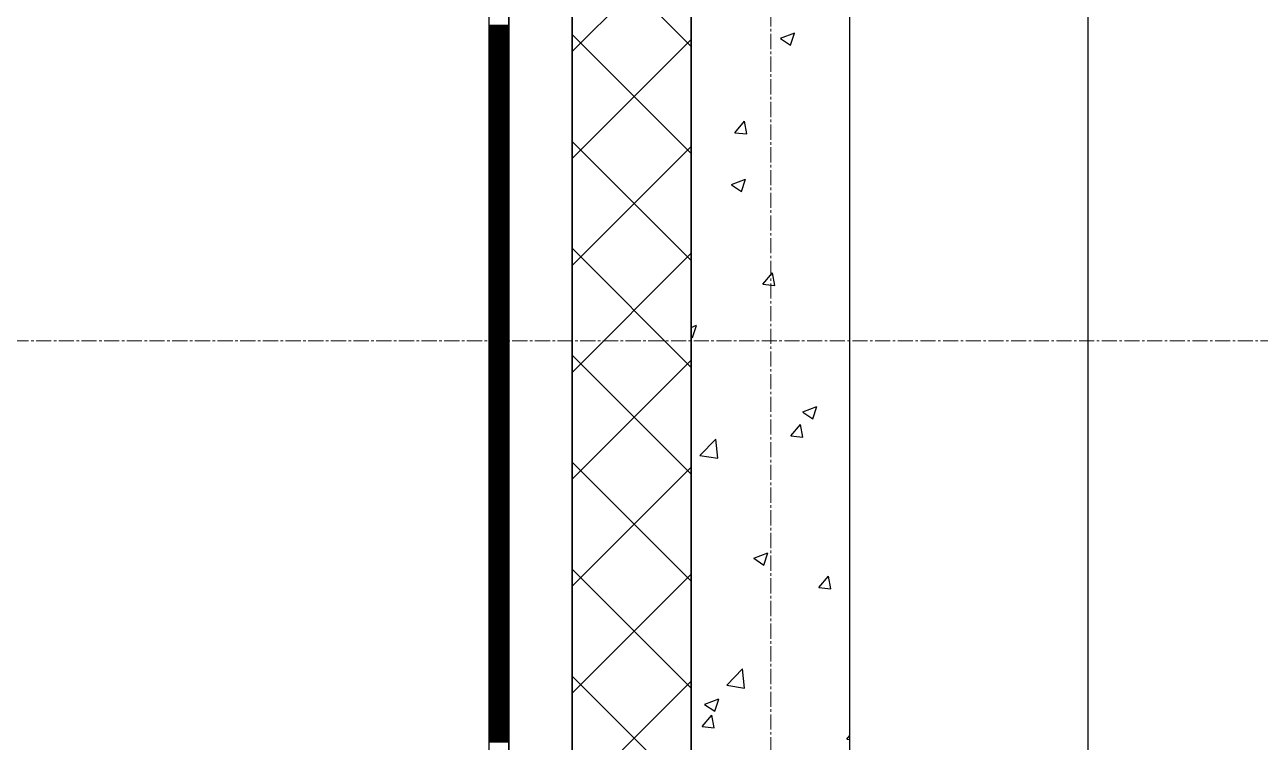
# Model space of a CAD drawing. Header units: millimetres. Extents: x -231292 to 573618, y -153144 to 564035.
# Drawn here: x 7963 to 9520, y 251461 to 252365 of the extents above; entities that cross this region are included whole.
import ezdxf

# ---------------------------------------------------------------- set-up
doc = ezdxf.new("R2010")
doc.units = ezdxf.units.MM
doc.linetypes.add('CENTER2', pattern=[28.575, 19.05, -3.175, 3.175, -3.175])
doc.layers.get('0').update_dxf_attribs({"color": 250})
for name, color, linetype, lineweight in [('АР_Стены ПЕНОблок', 250, 'Continuous', 20), ('АР_Тонкая', 250, 'Continuous', 5), ('АР_Утеплитель', 250, 'Continuous', 0), ('АР_Штриховка', 250, 'Continuous', 0), ('РД_Оси_100', 250, 'Continuous', 0)]:
    doc.layers.add(name, color=color, linetype=linetype, lineweight=lineweight)
doc.layers.add('КР_Балки-0.5', color=60, linetype='Continuous', lineweight=50, plot=False)

# ---------------------------------------------------------------- blocks, each defined once
blk = doc.blocks.new('оси_рен')
at = {"layer": 'РД_Оси_100', "color": 251, "linetype": 'CENTER2', "true_color": 0x636466}
for p, q in [((1195652.916, 135558.25), (1195652.916, 223268.25)), ((1189697.958, 201313.25), (1241712.916, 201313.25))]:
    blk.add_line(p, q, dxfattribs=at)

msp = doc.modelspace()

# ---------------------------------------------------------------- linework, layer by layer
at = {"layer": 'АР_Стены ПЕНОблок', "color": 18, "linetype": 'Continuous', "lineweight": 25, "true_color": 0x000000}
for p, q in [((8803.243, 263866.253), (8803.243, 187666.253)), ((9003.243, 187666.253), (9003.243, 263866.253))]:
    msp.add_line(p, q, dxfattribs=at)
at = {"layer": 'АР_Тонкая', "color": 18, "linetype": 'Continuous', "lineweight": 25, "true_color": 0x000000}
for p, q in [((8548.243, 263866.253), (8548.243, 187666.253)), ((8573.243, 263866.253), (8573.243, 187666.253)), ((8573.243, 187666.253), (8573.243, 263866.253)), ((8653.243, 187666.253), (8653.243, 263866.253))]:
    msp.add_line(p, q, dxfattribs=at)
at = {"layer": 'АР_Утеплитель', "color": 18, "linetype": 'Continuous', "lineweight": 25, "true_color": 0x000000}
for p, q in [((8653.243, 263866.253), (8653.243, 187666.253)), ((8803.243, 187666.253), (8803.243, 263866.253))]:
    msp.add_line(p, q, dxfattribs=at)
at = {"layer": 'АР_Штриховка', "color": 18, "linetype": 'Continuous', "lineweight": 25, "true_color": 0x000000}
for p, q in [((8803.243, 252336.909), (8653.243, 252486.909)), ((8653.243, 252330.622), (8803.243, 252480.622)), ((8548.243, 252364.002), (8573.243, 252364.002)), ((8548.243, 252363.002), (8573.243, 252363.002)), ((8548.243, 252362.002), (8573.243, 252362.002)), ((8548.243, 252361.002), (8573.243, 252361.002)), ((8548.243, 252360.002), (8573.243, 252360.002)), ((8548.243, 252359.002), (8573.243, 252359.002)), ((8548.243, 252358.002), (8573.243, 252358.002)), ((8548.243, 252357.002), (8573.243, 252357.002)), ((8548.243, 252356.002), (8573.243, 252356.002)), ((8548.243, 252355.002), (8573.243, 252355.002)), ((8548.243, 252354.002), (8573.243, 252354.002)), ((8548.243, 252353.002), (8573.243, 252353.002)), ((8548.243, 252352.002), (8573.243, 252352.002)), ((8548.243, 252351.002), (8573.243, 252351.002)), ((8548.243, 252350.002), (8573.243, 252350.002)), ((8548.243, 252349.002), (8573.243, 252349.002)), ((8548.243, 252348.002), (8573.243, 252348.002)), ((8548.243, 252347.002), (8573.243, 252347.002)), ((8548.243, 252346.002), (8573.243, 252346.002)), ((8548.243, 252345.002), (8573.243, 252345.002)), ((8548.243, 252344.002), (8573.243, 252344.002)), ((8548.243, 252343.002), (8573.243, 252343.002)), ((8548.243, 252342.002), (8573.243, 252342.002)), ((8548.243, 252341.002), (8573.243, 252341.002)), ((8803.243, 252202.205), (8653.243, 252352.205)), ((8653.243, 252195.918), (8803.243, 252345.918)), ((8915.68, 252347.148), (8928.314, 252338.626)), ((8915.779, 252347.367), (8933.564, 252354.193)), ((8928.325, 252338.623), (8933.476, 252353.972)), ((8548.243, 252340.002), (8573.243, 252340.002)), ((8548.243, 252339.002), (8573.243, 252339.002)), ((8548.243, 252338.002), (8573.243, 252338.002)), ((8548.243, 252337.002), (8573.243, 252337.002)), ((8548.243, 252336.002), (8573.243, 252336.002)), ((8548.243, 252335.002), (8573.243, 252335.002)), ((8548.243, 252334.002), (8573.243, 252334.002)), ((8548.243, 252333.002), (8573.243, 252333.002)), ((8548.243, 252332.002), (8573.243, 252332.002)), ((8548.243, 252331.002), (8573.243, 252331.002)), ((8548.243, 252330.002), (8573.243, 252330.002)), ((8548.243, 252329.002), (8573.243, 252329.002)), ((8548.243, 252328.002), (8573.243, 252328.002)), ((8548.243, 252327.002), (8573.243, 252327.002)), ((8548.243, 252326.002), (8573.243, 252326.002)), ((8548.243, 252325.002), (8573.243, 252325.002)), ((8548.243, 252324.002), (8573.243, 252324.002)), ((8548.243, 252323.002), (8573.243, 252323.002)), ((8548.243, 252322.002), (8573.243, 252322.002)), ((8548.243, 252321.002), (8573.243, 252321.002)), ((8548.243, 252320.002), (8573.243, 252320.002)), ((8548.243, 252319.002), (8573.243, 252319.002)), ((8548.243, 252318.002), (8573.243, 252318.002)), ((8548.243, 252317.002), (8573.243, 252317.002)), ((8548.243, 252316.002), (8573.243, 252316.002)), ((8548.243, 252315.002), (8573.243, 252315.002)), ((8548.243, 252314.002), (8573.243, 252314.002)), ((8548.243, 252313.002), (8573.243, 252313.002)), ((8548.243, 252312.002), (8573.243, 252312.002)), ((8548.243, 252311.002), (8573.243, 252311.002)), ((8548.243, 252310.002), (8573.243, 252310.002)), ((8548.243, 252309.002), (8573.243, 252309.002)), ((8548.243, 252308.002), (8573.243, 252308.002)), ((8548.243, 252307.002), (8573.243, 252307.002)), ((8548.243, 252306.002), (8573.243, 252306.002)), ((8548.243, 252305.002), (8573.243, 252305.002)), ((8548.243, 252304.002), (8573.243, 252304.002)), ((8548.243, 252303.002), (8573.243, 252303.002)), ((8548.243, 252302.002), (8573.243, 252302.002)), ((8548.243, 252301.002), (8573.243, 252301.002)), ((8548.243, 252300.002), (8573.243, 252300.002)), ((8548.243, 252299.002), (8573.243, 252299.002)), ((8548.243, 252298.002), (8573.243, 252298.002)), ((8548.243, 252297.002), (8573.243, 252297.002)), ((8548.243, 252296.002), (8573.243, 252296.002)), ((8548.243, 252295.002), (8573.243, 252295.002)), ((8548.243, 252294.002), (8573.243, 252294.002)), ((8548.243, 252293.002), (8573.243, 252293.002)), ((8548.243, 252292.002), (8573.243, 252292.002)), ((8548.243, 252291.002), (8573.243, 252291.002)), ((8548.243, 252290.002), (8573.243, 252290.002)), ((8548.243, 252289.002), (8573.243, 252289.002)), ((8548.243, 252288.002), (8573.243, 252288.002)), ((8548.243, 252287.002), (8573.243, 252287.002)), ((8548.243, 252286.002), (8573.243, 252286.002)), ((8548.243, 252285.002), (8573.243, 252285.002)), ((8548.243, 252284.002), (8573.243, 252284.002)), ((8548.243, 252283.002), (8573.243, 252283.002)), ((8548.243, 252282.002), (8573.243, 252282.002)), ((8548.243, 252281.002), (8573.243, 252281.002)), ((8548.243, 252280.002), (8573.243, 252280.002)), ((8548.243, 252279.002), (8573.243, 252279.002)), ((8548.243, 252278.002), (8573.243, 252278.002)), ((8548.243, 252277.002), (8573.243, 252277.002)), ((8548.243, 252276.002), (8573.243, 252276.002)), ((8548.243, 252275.002), (8573.243, 252275.002)), ((8548.243, 252274.002), (8573.243, 252274.002)), ((8548.243, 252273.002), (8573.243, 252273.002)), ((8548.243, 252272.002), (8573.243, 252272.002)), ((8548.243, 252271.002), (8573.243, 252271.002)), ((8548.243, 252270.002), (8573.243, 252270.002)), ((8548.243, 252269.002), (8573.243, 252269.002)), ((8548.243, 252268.002), (8573.243, 252268.002)), ((8548.243, 252267.002), (8573.243, 252267.002)), ((8548.243, 252266.002), (8573.243, 252266.002)), ((8548.243, 252265.002), (8573.243, 252265.002)), ((8548.243, 252264.002), (8573.243, 252264.002)), ((8548.243, 252263.002), (8573.243, 252263.002)), ((8548.243, 252262.002), (8573.243, 252262.002)), ((8548.243, 252261.002), (8573.243, 252261.002)), ((8548.243, 252260.002), (8573.243, 252260.002)), ((8548.243, 252259.002), (8573.243, 252259.002)), ((8548.243, 252258.002), (8573.243, 252258.002)), ((8548.243, 252257.002), (8573.243, 252257.002)), ((8548.243, 252256.002), (8573.243, 252256.002)), ((8548.243, 252255.002), (8573.243, 252255.002)), ((8548.243, 252254.002), (8573.243, 252254.002)), ((8548.243, 252253.002), (8573.243, 252253.002)), ((8548.243, 252252.002), (8573.243, 252252.002)), ((8548.243, 252251.002), (8573.243, 252251.002)), ((8548.243, 252250.002), (8573.243, 252250.002)), ((8548.243, 252249.002), (8573.243, 252249.002)), ((8548.243, 252248.002), (8573.243, 252248.002)), ((8548.243, 252247.002), (8573.243, 252247.002)), ((8548.243, 252246.002), (8573.243, 252246.002)), ((8548.243, 252245.002), (8573.243, 252245.002)), ((8548.243, 252244.002), (8573.243, 252244.002)), ((8548.243, 252243.002), (8573.243, 252243.002)), ((8548.243, 252242.002), (8573.243, 252242.002)), ((8548.243, 252241.002), (8573.243, 252241.002)), ((8548.243, 252240.002), (8573.243, 252240.002)), ((8548.243, 252239.002), (8573.243, 252239.002)), ((8548.243, 252238.002), (8573.243, 252238.002)), ((8548.243, 252237.002), (8573.243, 252237.002)), ((8548.243, 252236.002), (8573.243, 252236.002)), ((8548.243, 252235.002), (8573.243, 252235.002)), ((8548.243, 252234.002), (8573.243, 252234.002)), ((8548.243, 252233.002), (8573.243, 252233.002)), ((8548.243, 252232.002), (8573.243, 252232.002)), ((8858.256, 252228.506), (8870.501, 252243.099)), ((8873.338, 252227.149), (8870.401, 252243.071)), ((8548.243, 252231.002), (8573.243, 252231.002)), ((8548.243, 252230.002), (8573.243, 252230.002)), ((8548.243, 252229.002), (8573.243, 252229.002)), ((8548.243, 252228.002), (8573.243, 252228.002)), ((8548.243, 252227.002), (8573.243, 252227.002)), ((8548.243, 252226.002), (8573.243, 252226.002)), ((8548.243, 252225.002), (8573.243, 252225.002)), ((8548.243, 252224.002), (8573.243, 252224.002)), ((8548.243, 252223.002), (8573.243, 252223.002)), ((8548.243, 252222.002), (8573.243, 252222.002)), ((8548.243, 252221.002), (8573.243, 252221.002)), ((8548.243, 252220.002), (8573.243, 252220.002)), ((8548.243, 252219.002), (8573.243, 252219.002)), ((8548.243, 252218.002), (8573.243, 252218.002)), ((8548.243, 252217.002), (8573.243, 252217.002)), ((8803.243, 252067.501), (8653.243, 252217.501)), ((8858.255, 252228.496), (8873.437, 252227.168)), ((8548.243, 252216.002), (8573.243, 252216.002)), ((8548.243, 252215.002), (8573.243, 252215.002)), ((8548.243, 252214.002), (8573.243, 252214.002)), ((8548.243, 252213.002), (8573.243, 252213.002)), ((8548.243, 252212.002), (8573.243, 252212.002)), ((8548.243, 252211.002), (8573.243, 252211.002)), ((8548.243, 252210.002), (8573.243, 252210.002)), ((8548.243, 252209.002), (8573.243, 252209.002)), ((8548.243, 252208.002), (8573.243, 252208.002)), ((8548.243, 252207.002), (8573.243, 252207.002)), ((8548.243, 252206.002), (8573.243, 252206.002)), ((8548.243, 252205.002), (8573.243, 252205.002)), ((8548.243, 252204.002), (8573.243, 252204.002)), ((8548.243, 252203.002), (8573.243, 252203.002)), ((8548.243, 252202.002), (8573.243, 252202.002)), ((8548.243, 252201.002), (8573.243, 252201.002)), ((8653.243, 252061.214), (8803.243, 252211.214)), ((8548.243, 252200.002), (8573.243, 252200.002)), ((8548.243, 252199.002), (8573.243, 252199.002)), ((8548.243, 252198.002), (8573.243, 252198.002)), ((8548.243, 252197.002), (8573.243, 252197.002)), ((8548.243, 252196.002), (8573.243, 252196.002)), ((8548.243, 252195.002), (8573.243, 252195.002)), ((8548.243, 252194.002), (8573.243, 252194.002)), ((8548.243, 252193.002), (8573.243, 252193.002)), ((8548.243, 252192.002), (8573.243, 252192.002)), ((8548.243, 252191.002), (8573.243, 252191.002)), ((8548.243, 252190.002), (8573.243, 252190.002)), ((8548.243, 252189.002), (8573.243, 252189.002)), ((8548.243, 252188.002), (8573.243, 252188.002)), ((8548.243, 252187.002), (8573.243, 252187.002)), ((8548.243, 252186.002), (8573.243, 252186.002)), ((8548.243, 252185.002), (8573.243, 252185.002)), ((8548.243, 252184.002), (8573.243, 252184.002)), ((8548.243, 252183.002), (8573.243, 252183.002)), ((8548.243, 252182.002), (8573.243, 252182.002)), ((8548.243, 252181.002), (8573.243, 252181.002)), ((8548.243, 252180.002), (8573.243, 252180.002)), ((8548.243, 252179.002), (8573.243, 252179.002)), ((8548.243, 252178.002), (8573.243, 252178.002)), ((8548.243, 252177.002), (8573.243, 252177.002)), ((8548.243, 252176.002), (8573.243, 252176.002)), ((8548.243, 252175.002), (8573.243, 252175.002)), ((8548.243, 252174.002), (8573.243, 252174.002)), ((8548.243, 252173.002), (8573.243, 252173.002)), ((8548.243, 252172.002), (8573.243, 252172.002)), ((8548.243, 252171.002), (8573.243, 252171.002)), ((8548.243, 252170.002), (8573.243, 252170.002)), ((8853.977, 252163.178), (8871.762, 252170.005)), ((8866.523, 252154.435), (8871.674, 252169.784)), ((8548.243, 252169.002), (8573.243, 252169.002)), ((8548.243, 252168.002), (8573.243, 252168.002)), ((8548.243, 252167.002), (8573.243, 252167.002)), ((8548.243, 252166.002), (8573.243, 252166.002)), ((8548.243, 252165.002), (8573.243, 252165.002)), ((8548.243, 252164.002), (8573.243, 252164.002)), ((8548.243, 252163.002), (8573.243, 252163.002)), ((8548.243, 252162.002), (8573.243, 252162.002)), ((8548.243, 252161.002), (8573.243, 252161.002)), ((8548.243, 252160.002), (8573.243, 252160.002)), ((8548.243, 252159.002), (8573.243, 252159.002)), ((8548.243, 252158.002), (8573.243, 252158.002)), ((8548.243, 252157.002), (8573.243, 252157.002)), ((8548.243, 252156.002), (8573.243, 252156.002)), ((8548.243, 252155.002), (8573.243, 252155.002)), ((8853.878, 252162.96), (8866.512, 252154.438)), ((8548.243, 252154.002), (8573.243, 252154.002)), ((8548.243, 252153.002), (8573.243, 252153.002)), ((8548.243, 252152.002), (8573.243, 252152.002)), ((8548.243, 252151.002), (8573.243, 252151.002)), ((8548.243, 252150.002), (8573.243, 252150.002)), ((8548.243, 252149.002), (8573.243, 252149.002)), ((8548.243, 252148.002), (8573.243, 252148.002)), ((8548.243, 252147.002), (8573.243, 252147.002)), ((8548.243, 252146.002), (8573.243, 252146.002)), ((8548.243, 252145.002), (8573.243, 252145.002)), ((8548.243, 252144.002), (8573.243, 252144.002)), ((8548.243, 252143.002), (8573.243, 252143.002)), ((8548.243, 252142.002), (8573.243, 252142.002)), ((8548.243, 252141.002), (8573.243, 252141.002)), ((8548.243, 252140.002), (8573.243, 252140.002)), ((8548.243, 252139.002), (8573.243, 252139.002)), ((8548.243, 252138.002), (8573.243, 252138.002)), ((8548.243, 252137.002), (8573.243, 252137.002)), ((8548.243, 252136.002), (8573.243, 252136.002)), ((8548.243, 252135.002), (8573.243, 252135.002)), ((8548.243, 252134.002), (8573.243, 252134.002)), ((8548.243, 252133.002), (8573.243, 252133.002)), ((8548.243, 252132.002), (8573.243, 252132.002)), ((8548.243, 252131.002), (8573.243, 252131.002)), ((8548.243, 252130.002), (8573.243, 252130.002)), ((8548.243, 252129.002), (8573.243, 252129.002)), ((8548.243, 252128.002), (8573.243, 252128.002)), ((8548.243, 252127.002), (8573.243, 252127.002)), ((8548.243, 252126.002), (8573.243, 252126.002)), ((8548.243, 252125.002), (8573.243, 252125.002)), ((8548.243, 252124.002), (8573.243, 252124.002)), ((8548.243, 252123.002), (8573.243, 252123.002)), ((8548.243, 252122.002), (8573.243, 252122.002)), ((8548.243, 252121.002), (8573.243, 252121.002)), ((8548.243, 252120.002), (8573.243, 252120.002)), ((8548.243, 252119.002), (8573.243, 252119.002)), ((8548.243, 252118.002), (8573.243, 252118.002)), ((8548.243, 252117.002), (8573.243, 252117.002)), ((8548.243, 252116.002), (8573.243, 252116.002)), ((8548.243, 252115.002), (8573.243, 252115.002)), ((8548.243, 252114.002), (8573.243, 252114.002)), ((8548.243, 252113.002), (8573.243, 252113.002)), ((8548.243, 252112.002), (8573.243, 252112.002)), ((8548.243, 252111.002), (8573.243, 252111.002)), ((8548.243, 252110.002), (8573.243, 252110.002)), ((8548.243, 252109.002), (8573.243, 252109.002)), ((8548.243, 252108.002), (8573.243, 252108.002)), ((8548.243, 252107.002), (8573.243, 252107.002)), ((8548.243, 252106.002), (8573.243, 252106.002)), ((8548.243, 252105.002), (8573.243, 252105.002)), ((8548.243, 252104.002), (8573.243, 252104.002)), ((8548.243, 252103.002), (8573.243, 252103.002)), ((8548.243, 252102.002), (8573.243, 252102.002)), ((8548.243, 252101.002), (8573.243, 252101.002)), ((8548.243, 252100.002), (8573.243, 252100.002)), ((8548.243, 252099.002), (8573.243, 252099.002)), ((8548.243, 252098.002), (8573.243, 252098.002)), ((8548.243, 252097.002), (8573.243, 252097.002)), ((8548.243, 252096.002), (8573.243, 252096.002)), ((8548.243, 252095.002), (8573.243, 252095.002)), ((8548.243, 252094.002), (8573.243, 252094.002)), ((8548.243, 252093.002), (8573.243, 252093.002)), ((8548.243, 252092.002), (8573.243, 252092.002)), ((8548.243, 252091.002), (8573.243, 252091.002)), ((8548.243, 252090.002), (8573.243, 252090.002)), ((8548.243, 252089.002), (8573.243, 252089.002)), ((8548.243, 252088.002), (8573.243, 252088.002)), ((8548.243, 252087.002), (8573.243, 252087.002)), ((8548.243, 252086.002), (8573.243, 252086.002)), ((8548.243, 252085.002), (8573.243, 252085.002)), ((8548.243, 252084.002), (8573.243, 252084.002)), ((8548.243, 252083.002), (8573.243, 252083.002)), ((8548.243, 252082.002), (8573.243, 252082.002)), ((8548.243, 252081.002), (8573.243, 252081.002)), ((8548.243, 252080.002), (8573.243, 252080.002)), ((8548.243, 252079.002), (8573.243, 252079.002)), ((8548.243, 252078.002), (8573.243, 252078.002)), ((8548.243, 252077.002), (8573.243, 252077.002)), ((8803.243, 251932.797), (8653.243, 252082.797)), ((8653.243, 251926.51), (8803.243, 252076.51)), ((8548.243, 252076.002), (8573.243, 252076.002)), ((8548.243, 252075.002), (8573.243, 252075.002)), ((8548.243, 252074.002), (8573.243, 252074.002)), ((8548.243, 252073.002), (8573.243, 252073.002)), ((8548.243, 252072.002), (8573.243, 252072.002)), ((8548.243, 252071.002), (8573.243, 252071.002)), ((8548.243, 252070.002), (8573.243, 252070.002)), ((8548.243, 252069.002), (8573.243, 252069.002)), ((8548.243, 252068.002), (8573.243, 252068.002)), ((8548.243, 252067.002), (8573.243, 252067.002)), ((8548.243, 252066.002), (8573.243, 252066.002)), ((8548.243, 252065.002), (8573.243, 252065.002)), ((8548.243, 252064.002), (8573.243, 252064.002)), ((8548.243, 252063.002), (8573.243, 252063.002)), ((8548.243, 252062.002), (8573.243, 252062.002)), ((8548.243, 252061.002), (8573.243, 252061.002)), ((8548.243, 252060.002), (8573.243, 252060.002)), ((8548.243, 252059.002), (8573.243, 252059.002)), ((8548.243, 252058.002), (8573.243, 252058.002)), ((8548.243, 252057.002), (8573.243, 252057.002)), ((8548.243, 252056.002), (8573.243, 252056.002)), ((8548.243, 252055.002), (8573.243, 252055.002)), ((8548.243, 252054.002), (8573.243, 252054.002)), ((8548.243, 252053.002), (8573.243, 252053.002)), ((8548.243, 252052.002), (8573.243, 252052.002)), ((8548.243, 252051.002), (8573.243, 252051.002)), ((8548.243, 252050.002), (8573.243, 252050.002)), ((8548.243, 252049.002), (8573.243, 252049.002)), ((8548.243, 252048.002), (8573.243, 252048.002)), ((8548.243, 252047.002), (8573.243, 252047.002)), ((8548.243, 252046.002), (8573.243, 252046.002)), ((8893.499, 252037.449), (8905.744, 252052.043)), ((8908.581, 252036.092), (8905.644, 252052.014)), ((8548.243, 252045.002), (8573.243, 252045.002)), ((8548.243, 252044.002), (8573.243, 252044.002)), ((8548.243, 252043.002), (8573.243, 252043.002)), ((8548.243, 252042.002), (8573.243, 252042.002)), ((8548.243, 252041.002), (8573.243, 252041.002)), ((8548.243, 252040.002), (8573.243, 252040.002)), ((8548.243, 252039.002), (8573.243, 252039.002)), ((8548.243, 252038.002), (8573.243, 252038.002)), ((8548.243, 252037.002), (8573.243, 252037.002)), ((8548.243, 252036.002), (8573.243, 252036.002)), ((8548.243, 252035.002), (8573.243, 252035.002)), ((8548.243, 252034.002), (8573.243, 252034.002)), ((8548.243, 252033.002), (8573.243, 252033.002)), ((8548.243, 252032.002), (8573.243, 252032.002)), ((8548.243, 252031.002), (8573.243, 252031.002)), ((8548.243, 252030.002), (8573.243, 252030.002)), ((8893.498, 252037.439), (8908.68, 252036.111)), ((8548.243, 252029.002), (8573.243, 252029.002)), ((8548.243, 252028.002), (8573.243, 252028.002)), ((8548.243, 252027.002), (8573.243, 252027.002)), ((8548.243, 252026.002), (8573.243, 252026.002)), ((8548.243, 252025.002), (8573.243, 252025.002)), ((8548.243, 252024.002), (8573.243, 252024.002)), ((8548.243, 252023.002), (8573.243, 252023.002)), ((8548.243, 252022.002), (8573.243, 252022.002)), ((8548.243, 252021.002), (8573.243, 252021.002)), ((8548.243, 252020.002), (8573.243, 252020.002)), ((8548.243, 252019.002), (8573.243, 252019.002)), ((8548.243, 252018.002), (8573.243, 252018.002)), ((8548.243, 252017.002), (8573.243, 252017.002)), ((8548.243, 252016.002), (8573.243, 252016.002)), ((8548.243, 252015.002), (8573.243, 252015.002)), ((8548.243, 252014.002), (8573.243, 252014.002)), ((8548.243, 252013.002), (8573.243, 252013.002)), ((8548.243, 252012.002), (8573.243, 252012.002)), ((8548.243, 252011.002), (8573.243, 252011.002)), ((8548.243, 252010.002), (8573.243, 252010.002)), ((8548.243, 252009.002), (8573.243, 252009.002)), ((8548.243, 252008.002), (8573.243, 252008.002)), ((8548.243, 252007.002), (8573.243, 252007.002)), ((8548.243, 252006.002), (8573.243, 252006.002)), ((8548.243, 252005.002), (8573.243, 252005.002)), ((8548.243, 252004.002), (8573.243, 252004.002)), ((8548.243, 252003.002), (8573.243, 252003.002)), ((8548.243, 252002.002), (8573.243, 252002.002)), ((8548.243, 252001.002), (8573.243, 252001.002)), ((8548.243, 252000.002), (8573.243, 252000.002)), ((8548.243, 251999.002), (8573.243, 251999.002)), ((8548.243, 251998.002), (8573.243, 251998.002)), ((8548.243, 251997.002), (8573.243, 251997.002)), ((8548.243, 251996.002), (8573.243, 251996.002)), ((8548.243, 251995.002), (8573.243, 251995.002)), ((8548.243, 251994.002), (8573.243, 251994.002)), ((8548.243, 251993.002), (8573.243, 251993.002)), ((8548.243, 251992.002), (8573.243, 251992.002)), ((8548.243, 251991.002), (8573.243, 251991.002)), ((8548.243, 251990.002), (8573.243, 251990.002)), ((8548.243, 251989.002), (8573.243, 251989.002)), ((8548.243, 251988.002), (8573.243, 251988.002)), ((8548.243, 251987.002), (8573.243, 251987.002)), ((8548.243, 251986.002), (8573.243, 251986.002)), ((8548.243, 251985.002), (8573.243, 251985.002)), ((8548.243, 251984.002), (8573.243, 251984.002)), ((8548.243, 251983.002), (8573.243, 251983.002)), ((8803.243, 251983.239), (8809.96, 251985.817)), ((8804.721, 251970.247), (8809.872, 251985.596)), ((8548.243, 251982.002), (8573.243, 251982.002)), ((8548.243, 251981.002), (8573.243, 251981.002)), ((8548.243, 251980.002), (8573.243, 251980.002)), ((8548.243, 251979.002), (8573.243, 251979.002)), ((8548.243, 251978.002), (8573.243, 251978.002)), ((8548.243, 251977.002), (8573.243, 251977.002)), ((8548.243, 251976.002), (8573.243, 251976.002)), ((8548.243, 251975.002), (8573.243, 251975.002)), ((8548.243, 251974.002), (8573.243, 251974.002)), ((8548.243, 251973.002), (8573.243, 251973.002)), ((8548.243, 251972.002), (8573.243, 251972.002)), ((8548.243, 251971.002), (8573.243, 251971.002)), ((8548.243, 251970.002), (8573.243, 251970.002)), ((8548.243, 251969.002), (8573.243, 251969.002)), ((8548.243, 251968.002), (8573.243, 251968.002)), ((8803.243, 251971.24), (8804.71, 251970.25)), ((8548.243, 251967.002), (8573.243, 251967.002)), ((8548.243, 251966.002), (8573.243, 251966.002)), ((8548.243, 251965.002), (8573.243, 251965.002)), ((8548.243, 251964.002), (8573.243, 251964.002)), ((8548.243, 251963.002), (8573.243, 251963.002)), ((8548.243, 251962.002), (8573.243, 251962.002)), ((8548.243, 251961.002), (8573.243, 251961.002)), ((8548.243, 251960.002), (8573.243, 251960.002)), ((8548.243, 251959.002), (8573.243, 251959.002)), ((8548.243, 251958.002), (8573.243, 251958.002)), ((8548.243, 251957.002), (8573.243, 251957.002)), ((8548.243, 251956.002), (8573.243, 251956.002)), ((8548.243, 251955.002), (8573.243, 251955.002)), ((8548.243, 251954.002), (8573.243, 251954.002)), ((8548.243, 251953.002), (8573.243, 251953.002)), ((8548.243, 251952.002), (8573.243, 251952.002)), ((8548.243, 251951.002), (8573.243, 251951.002)), ((8548.243, 251950.002), (8573.243, 251950.002)), ((8548.243, 251949.002), (8573.243, 251949.002)), ((8548.243, 251948.002), (8573.243, 251948.002)), ((8548.243, 251947.002), (8573.243, 251947.002)), ((8548.243, 251946.002), (8573.243, 251946.002)), ((8548.243, 251945.002), (8573.243, 251945.002)), ((8548.243, 251944.002), (8573.243, 251944.002)), ((8548.243, 251943.002), (8573.243, 251943.002)), ((8548.243, 251942.002), (8573.243, 251942.002)), ((8548.243, 251941.002), (8573.243, 251941.002)), ((8548.243, 251940.002), (8573.243, 251940.002)), ((8548.243, 251939.002), (8573.243, 251939.002)), ((8548.243, 251938.002), (8573.243, 251938.002)), ((8548.243, 251937.002), (8573.243, 251937.002)), ((8803.243, 251798.093), (8653.243, 251948.093)), ((8653.243, 251791.806), (8803.243, 251941.806)), ((8548.243, 251936.002), (8573.243, 251936.002)), ((8548.243, 251935.002), (8573.243, 251935.002)), ((8548.243, 251934.002), (8573.243, 251934.002)), ((8548.243, 251933.002), (8573.243, 251933.002)), ((8548.243, 251932.002), (8573.243, 251932.002)), ((8548.243, 251931.002), (8573.243, 251931.002)), ((8548.243, 251930.002), (8573.243, 251930.002)), ((8548.243, 251929.002), (8573.243, 251929.002)), ((8548.243, 251928.002), (8573.243, 251928.002)), ((8548.243, 251927.002), (8573.243, 251927.002)), ((8548.243, 251926.002), (8573.243, 251926.002)), ((8548.243, 251925.002), (8573.243, 251925.002)), ((8548.243, 251924.002), (8573.243, 251924.002)), ((8548.243, 251923.002), (8573.243, 251923.002)), ((8548.243, 251922.002), (8573.243, 251922.002)), ((8548.243, 251921.002), (8573.243, 251921.002)), ((8548.243, 251920.002), (8573.243, 251920.002)), ((8548.243, 251919.002), (8573.243, 251919.002)), ((8548.243, 251918.002), (8573.243, 251918.002)), ((8548.243, 251917.002), (8573.243, 251917.002)), ((8548.243, 251916.002), (8573.243, 251916.002)), ((8548.243, 251915.002), (8573.243, 251915.002)), ((8548.243, 251914.002), (8573.243, 251914.002)), ((8548.243, 251913.002), (8573.243, 251913.002)), ((8548.243, 251912.002), (8573.243, 251912.002)), ((8548.243, 251911.002), (8573.243, 251911.002)), ((8548.243, 251910.002), (8573.243, 251910.002)), ((8548.243, 251909.002), (8573.243, 251909.002)), ((8548.243, 251908.002), (8573.243, 251908.002)), ((8548.243, 251907.002), (8573.243, 251907.002)), ((8548.243, 251906.002), (8573.243, 251906.002)), ((8548.243, 251905.002), (8573.243, 251905.002)), ((8548.243, 251904.002), (8573.243, 251904.002)), ((8548.243, 251903.002), (8573.243, 251903.002)), ((8548.243, 251902.002), (8573.243, 251902.002)), ((8548.243, 251901.002), (8573.243, 251901.002)), ((8548.243, 251900.002), (8573.243, 251900.002)), ((8548.243, 251899.002), (8573.243, 251899.002)), ((8548.243, 251898.002), (8573.243, 251898.002)), ((8548.243, 251897.002), (8573.243, 251897.002)), ((8548.243, 251896.002), (8573.243, 251896.002)), ((8548.243, 251895.002), (8573.243, 251895.002)), ((8548.243, 251894.002), (8573.243, 251894.002)), ((8548.243, 251893.002), (8573.243, 251893.002)), ((8548.243, 251892.002), (8573.243, 251892.002)), ((8548.243, 251891.002), (8573.243, 251891.002)), ((8548.243, 251890.002), (8573.243, 251890.002)), ((8548.243, 251889.002), (8573.243, 251889.002)), ((8548.243, 251888.002), (8573.243, 251888.002)), ((8548.243, 251887.002), (8573.243, 251887.002)), ((8548.243, 251886.002), (8573.243, 251886.002)), ((8548.243, 251885.002), (8573.243, 251885.002)), ((8548.243, 251884.002), (8573.243, 251884.002)), ((8548.243, 251883.002), (8573.243, 251883.002)), ((8548.243, 251882.002), (8573.243, 251882.002)), ((8548.243, 251881.002), (8573.243, 251881.002)), ((8548.243, 251880.002), (8573.243, 251880.002)), ((8548.243, 251879.002), (8573.243, 251879.002)), ((8548.243, 251878.002), (8573.243, 251878.002)), ((8548.243, 251877.002), (8573.243, 251877.002)), ((8548.243, 251876.002), (8573.243, 251876.002)), ((8548.243, 251875.002), (8573.243, 251875.002)), ((8548.243, 251874.002), (8573.243, 251874.002)), ((8943.69, 251876.507), (8956.325, 251867.985)), ((8943.789, 251876.725), (8961.574, 251883.552)), ((8956.336, 251867.982), (8961.486, 251883.331)), ((8548.243, 251873.002), (8573.243, 251873.002)), ((8548.243, 251872.002), (8573.243, 251872.002)), ((8548.243, 251871.002), (8573.243, 251871.002)), ((8548.243, 251870.002), (8573.243, 251870.002)), ((8548.243, 251869.002), (8573.243, 251869.002)), ((8548.243, 251868.002), (8573.243, 251868.002)), ((8548.243, 251867.002), (8573.243, 251867.002)), ((8548.243, 251866.002), (8573.243, 251866.002)), ((8548.243, 251865.002), (8573.243, 251865.002)), ((8548.243, 251864.002), (8573.243, 251864.002)), ((8548.243, 251863.002), (8573.243, 251863.002)), ((8548.243, 251862.002), (8573.243, 251862.002)), ((8548.243, 251861.002), (8573.243, 251861.002)), ((8548.243, 251860.002), (8573.243, 251860.002)), ((8548.243, 251859.002), (8573.243, 251859.002)), ((8928.742, 251846.393), (8940.988, 251860.986)), ((8943.824, 251845.035), (8940.887, 251860.957)), ((8548.243, 251858.002), (8573.243, 251858.002)), ((8548.243, 251857.002), (8573.243, 251857.002)), ((8548.243, 251856.002), (8573.243, 251856.002)), ((8548.243, 251855.002), (8573.243, 251855.002)), ((8548.243, 251854.002), (8573.243, 251854.002)), ((8548.243, 251853.002), (8573.243, 251853.002)), ((8548.243, 251852.002), (8573.243, 251852.002)), ((8548.243, 251851.002), (8573.243, 251851.002)), ((8548.243, 251850.002), (8573.243, 251850.002)), ((8548.243, 251849.002), (8573.243, 251849.002)), ((8548.243, 251848.002), (8573.243, 251848.002)), ((8548.243, 251847.002), (8573.243, 251847.002)), ((8548.243, 251846.002), (8573.243, 251846.002)), ((8548.243, 251845.002), (8573.243, 251845.002)), ((8548.243, 251844.002), (8573.243, 251844.002)), ((8548.243, 251843.002), (8573.243, 251843.002)), ((8928.742, 251846.382), (8943.924, 251845.054)), ((8548.243, 251842.002), (8573.243, 251842.002)), ((8548.243, 251841.002), (8573.243, 251841.002)), ((8548.243, 251840.002), (8573.243, 251840.002)), ((8548.243, 251839.002), (8573.243, 251839.002)), ((8548.243, 251838.002), (8573.243, 251838.002)), ((8548.243, 251837.002), (8573.243, 251837.002)), ((8548.243, 251836.002), (8573.243, 251836.002)), ((8548.243, 251835.002), (8573.243, 251835.002)), ((8548.243, 251834.002), (8573.243, 251834.002)), ((8548.243, 251833.002), (8573.243, 251833.002)), ((8548.243, 251832.002), (8573.243, 251832.002)), ((8548.243, 251831.002), (8573.243, 251831.002)), ((8548.243, 251830.002), (8573.243, 251830.002)), ((8548.243, 251829.002), (8573.243, 251829.002)), ((8548.243, 251828.002), (8573.243, 251828.002)), ((8814.222, 251821.743), (8834.006, 251842.362)), ((8836.805, 251818.239), (8833.999, 251842.361)), ((8548.243, 251827.002), (8573.243, 251827.002)), ((8548.243, 251826.002), (8573.243, 251826.002)), ((8548.243, 251825.002), (8573.243, 251825.002)), ((8548.243, 251824.002), (8573.243, 251824.002)), ((8548.243, 251823.002), (8573.243, 251823.002)), ((8548.243, 251822.002), (8573.243, 251822.002)), ((8548.243, 251821.002), (8573.243, 251821.002)), ((8548.243, 251820.002), (8573.243, 251820.002)), ((8548.243, 251819.002), (8573.243, 251819.002)), ((8548.243, 251818.002), (8573.243, 251818.002)), ((8548.243, 251817.002), (8573.243, 251817.002)), ((8548.243, 251816.002), (8573.243, 251816.002)), ((8548.243, 251815.002), (8573.243, 251815.002)), ((8548.243, 251814.002), (8573.243, 251814.002)), ((8548.243, 251813.002), (8573.243, 251813.002)), ((8548.243, 251812.002), (8573.243, 251812.002)), ((8803.243, 251663.389), (8653.243, 251813.389)), ((8814.217, 251821.754), (8836.807, 251818.251)), ((8548.243, 251811.002), (8573.243, 251811.002)), ((8548.243, 251810.002), (8573.243, 251810.002)), ((8548.243, 251809.002), (8573.243, 251809.002)), ((8548.243, 251808.002), (8573.243, 251808.002)), ((8548.243, 251807.002), (8573.243, 251807.002)), ((8548.243, 251806.002), (8573.243, 251806.002)), ((8548.243, 251805.002), (8573.243, 251805.002)), ((8548.243, 251804.002), (8573.243, 251804.002)), ((8548.243, 251803.002), (8573.243, 251803.002)), ((8548.243, 251802.002), (8573.243, 251802.002)), ((8548.243, 251801.002), (8573.243, 251801.002)), ((8548.243, 251800.002), (8573.243, 251800.002)), ((8548.243, 251799.002), (8573.243, 251799.002)), ((8548.243, 251798.002), (8573.243, 251798.002)), ((8548.243, 251797.002), (8573.243, 251797.002)), ((8548.243, 251796.002), (8573.243, 251796.002)), ((8653.243, 251657.102), (8803.243, 251807.102)), ((8548.243, 251795.002), (8573.243, 251795.002)), ((8548.243, 251794.002), (8573.243, 251794.002)), ((8548.243, 251793.002), (8573.243, 251793.002)), ((8548.243, 251792.002), (8573.243, 251792.002)), ((8548.243, 251791.002), (8573.243, 251791.002)), ((8548.243, 251790.002), (8573.243, 251790.002)), ((8548.243, 251789.002), (8573.243, 251789.002)), ((8548.243, 251788.002), (8573.243, 251788.002)), ((8548.243, 251787.002), (8573.243, 251787.002)), ((8548.243, 251786.002), (8573.243, 251786.002)), ((8548.243, 251785.002), (8573.243, 251785.002)), ((8548.243, 251784.002), (8573.243, 251784.002)), ((8548.243, 251783.002), (8573.243, 251783.002)), ((8548.243, 251782.002), (8573.243, 251782.002)), ((8548.243, 251781.002), (8573.243, 251781.002)), ((8548.243, 251780.002), (8573.243, 251780.002)), ((8548.243, 251779.002), (8573.243, 251779.002)), ((8548.243, 251778.002), (8573.243, 251778.002)), ((8548.243, 251777.002), (8573.243, 251777.002)), ((8548.243, 251776.002), (8573.243, 251776.002)), ((8548.243, 251775.002), (8573.243, 251775.002)), ((8548.243, 251774.002), (8573.243, 251774.002)), ((8548.243, 251773.002), (8573.243, 251773.002)), ((8548.243, 251772.002), (8573.243, 251772.002)), ((8548.243, 251771.002), (8573.243, 251771.002)), ((8548.243, 251770.002), (8573.243, 251770.002)), ((8548.243, 251769.002), (8573.243, 251769.002)), ((8548.243, 251768.002), (8573.243, 251768.002)), ((8548.243, 251767.002), (8573.243, 251767.002)), ((8548.243, 251766.002), (8573.243, 251766.002)), ((8548.243, 251765.002), (8573.243, 251765.002)), ((8548.243, 251764.002), (8573.243, 251764.002)), ((8548.243, 251763.002), (8573.243, 251763.002)), ((8548.243, 251762.002), (8573.243, 251762.002)), ((8548.243, 251761.002), (8573.243, 251761.002)), ((8548.243, 251760.002), (8573.243, 251760.002)), ((8548.243, 251759.002), (8573.243, 251759.002)), ((8548.243, 251758.002), (8573.243, 251758.002)), ((8548.243, 251757.002), (8573.243, 251757.002)), ((8548.243, 251756.002), (8573.243, 251756.002)), ((8548.243, 251755.002), (8573.243, 251755.002)), ((8548.243, 251754.002), (8573.243, 251754.002)), ((8548.243, 251753.002), (8573.243, 251753.002)), ((8548.243, 251752.002), (8573.243, 251752.002)), ((8548.243, 251751.002), (8573.243, 251751.002)), ((8548.243, 251750.002), (8573.243, 251750.002)), ((8548.243, 251749.002), (8573.243, 251749.002)), ((8548.243, 251748.002), (8573.243, 251748.002)), ((8548.243, 251747.002), (8573.243, 251747.002)), ((8548.243, 251746.002), (8573.243, 251746.002)), ((8548.243, 251745.002), (8573.243, 251745.002)), ((8548.243, 251744.002), (8573.243, 251744.002)), ((8548.243, 251743.002), (8573.243, 251743.002)), ((8548.243, 251742.002), (8573.243, 251742.002)), ((8548.243, 251741.002), (8573.243, 251741.002)), ((8548.243, 251740.002), (8573.243, 251740.002)), ((8548.243, 251739.002), (8573.243, 251739.002)), ((8548.243, 251738.002), (8573.243, 251738.002)), ((8548.243, 251737.002), (8573.243, 251737.002)), ((8548.243, 251736.002), (8573.243, 251736.002)), ((8548.243, 251735.002), (8573.243, 251735.002)), ((8548.243, 251734.002), (8573.243, 251734.002)), ((8548.243, 251733.002), (8573.243, 251733.002)), ((8548.243, 251732.002), (8573.243, 251732.002)), ((8548.243, 251731.002), (8573.243, 251731.002)), ((8548.243, 251730.002), (8573.243, 251730.002)), ((8548.243, 251729.002), (8573.243, 251729.002)), ((8548.243, 251728.002), (8573.243, 251728.002)), ((8548.243, 251727.002), (8573.243, 251727.002)), ((8548.243, 251726.002), (8573.243, 251726.002)), ((8548.243, 251725.002), (8573.243, 251725.002)), ((8548.243, 251724.002), (8573.243, 251724.002)), ((8548.243, 251723.002), (8573.243, 251723.002)), ((8548.243, 251722.002), (8573.243, 251722.002)), ((8548.243, 251721.002), (8573.243, 251721.002)), ((8548.243, 251720.002), (8573.243, 251720.002)), ((8548.243, 251719.002), (8573.243, 251719.002)), ((8548.243, 251718.002), (8573.243, 251718.002)), ((8548.243, 251717.002), (8573.243, 251717.002)), ((8548.243, 251716.002), (8573.243, 251716.002)), ((8548.243, 251715.002), (8573.243, 251715.002)), ((8548.243, 251714.002), (8573.243, 251714.002)), ((8548.243, 251713.002), (8573.243, 251713.002)), ((8548.243, 251712.002), (8573.243, 251712.002)), ((8548.243, 251711.002), (8573.243, 251711.002)), ((8548.243, 251710.002), (8573.243, 251710.002)), ((8548.243, 251709.002), (8573.243, 251709.002)), ((8548.243, 251708.002), (8573.243, 251708.002)), ((8548.243, 251707.002), (8573.243, 251707.002)), ((8548.243, 251706.002), (8573.243, 251706.002)), ((8548.243, 251705.002), (8573.243, 251705.002)), ((8548.243, 251704.002), (8573.243, 251704.002)), ((8548.243, 251703.002), (8573.243, 251703.002)), ((8548.243, 251702.002), (8573.243, 251702.002)), ((8548.243, 251701.002), (8573.243, 251701.002)), ((8548.243, 251700.002), (8573.243, 251700.002)), ((8548.243, 251699.002), (8573.243, 251699.002)), ((8548.243, 251698.002), (8573.243, 251698.002)), ((8548.243, 251697.002), (8573.243, 251697.002)), ((8548.243, 251696.002), (8573.243, 251696.002)), ((8548.243, 251695.002), (8573.243, 251695.002)), ((8548.243, 251694.002), (8573.243, 251694.002)), ((8548.243, 251693.002), (8573.243, 251693.002)), ((8548.243, 251692.002), (8573.243, 251692.002)), ((8548.243, 251691.002), (8573.243, 251691.002)), ((8548.243, 251690.002), (8573.243, 251690.002)), ((8548.243, 251689.002), (8573.243, 251689.002)), ((8548.243, 251688.002), (8573.243, 251688.002)), ((8548.243, 251687.002), (8573.243, 251687.002)), ((8881.888, 251692.319), (8894.523, 251683.797)), ((8881.987, 251692.537), (8899.772, 251699.364)), ((8894.534, 251683.794), (8899.684, 251699.143)), ((8548.243, 251686.002), (8573.243, 251686.002)), ((8548.243, 251685.002), (8573.243, 251685.002)), ((8548.243, 251684.002), (8573.243, 251684.002)), ((8548.243, 251683.002), (8573.243, 251683.002)), ((8548.243, 251682.002), (8573.243, 251682.002)), ((8548.243, 251681.002), (8573.243, 251681.002)), ((8548.243, 251680.002), (8573.243, 251680.002)), ((8548.243, 251679.002), (8573.243, 251679.002)), ((8548.243, 251678.002), (8573.243, 251678.002)), ((8548.243, 251677.002), (8573.243, 251677.002)), ((8548.243, 251676.002), (8573.243, 251676.002)), ((8548.243, 251675.002), (8573.243, 251675.002)), ((8548.243, 251674.002), (8573.243, 251674.002)), ((8548.243, 251673.002), (8573.243, 251673.002)), ((8548.243, 251672.002), (8573.243, 251672.002)), ((8803.243, 251528.686), (8653.243, 251678.686)), ((8653.243, 251522.399), (8803.243, 251672.399)), ((8548.243, 251671.002), (8573.243, 251671.002)), ((8548.243, 251670.002), (8573.243, 251670.002)), ((8548.243, 251669.002), (8573.243, 251669.002)), ((8548.243, 251668.002), (8573.243, 251668.002)), ((8548.243, 251667.002), (8573.243, 251667.002)), ((8548.243, 251666.002), (8573.243, 251666.002)), ((8548.243, 251665.002), (8573.243, 251665.002)), ((8548.243, 251664.002), (8573.243, 251664.002)), ((8548.243, 251663.002), (8573.243, 251663.002)), ((8548.243, 251662.002), (8573.243, 251662.002)), ((8548.243, 251661.002), (8573.243, 251661.002)), ((8548.243, 251660.002), (8573.243, 251660.002)), ((8548.243, 251659.002), (8573.243, 251659.002)), ((8548.243, 251658.002), (8573.243, 251658.002)), ((8548.243, 251657.002), (8573.243, 251657.002)), ((8548.243, 251656.002), (8573.243, 251656.002)), ((8963.986, 251655.336), (8976.231, 251669.929)), ((8979.067, 251653.978), (8976.13, 251669.9)), ((8548.243, 251655.002), (8573.243, 251655.002)), ((8548.243, 251654.002), (8573.243, 251654.002)), ((8548.243, 251653.002), (8573.243, 251653.002)), ((8548.243, 251652.002), (8573.243, 251652.002)), ((8548.243, 251651.002), (8573.243, 251651.002)), ((8548.243, 251650.002), (8573.243, 251650.002)), ((8548.243, 251649.002), (8573.243, 251649.002)), ((8548.243, 251648.002), (8573.243, 251648.002)), ((8548.243, 251647.002), (8573.243, 251647.002)), ((8548.243, 251646.002), (8573.243, 251646.002)), ((8548.243, 251645.002), (8573.243, 251645.002)), ((8548.243, 251644.002), (8573.243, 251644.002)), ((8548.243, 251643.002), (8573.243, 251643.002)), ((8548.243, 251642.002), (8573.243, 251642.002)), ((8548.243, 251641.002), (8573.243, 251641.002)), ((8963.985, 251655.325), (8979.167, 251653.997)), ((8548.243, 251640.002), (8573.243, 251640.002)), ((8548.243, 251639.002), (8573.243, 251639.002)), ((8548.243, 251638.002), (8573.243, 251638.002)), ((8548.243, 251637.002), (8573.243, 251637.002)), ((8548.243, 251636.002), (8573.243, 251636.002)), ((8548.243, 251635.002), (8573.243, 251635.002)), ((8548.243, 251634.002), (8573.243, 251634.002)), ((8548.243, 251633.002), (8573.243, 251633.002)), ((8548.243, 251632.002), (8573.243, 251632.002)), ((8548.243, 251631.002), (8573.243, 251631.002)), ((8548.243, 251630.002), (8573.243, 251630.002)), ((8548.243, 251629.002), (8573.243, 251629.002)), ((8548.243, 251628.002), (8573.243, 251628.002)), ((8548.243, 251627.002), (8573.243, 251627.002)), ((8548.243, 251626.002), (8573.243, 251626.002)), ((8548.243, 251625.002), (8573.243, 251625.002)), ((8548.243, 251624.002), (8573.243, 251624.002)), ((8548.243, 251623.002), (8573.243, 251623.002)), ((8548.243, 251622.002), (8573.243, 251622.002)), ((8548.243, 251621.002), (8573.243, 251621.002)), ((8548.243, 251620.002), (8573.243, 251620.002)), ((8548.243, 251619.002), (8573.243, 251619.002)), ((8548.243, 251618.002), (8573.243, 251618.002)), ((8548.243, 251617.002), (8573.243, 251617.002)), ((8548.243, 251616.002), (8573.243, 251616.002)), ((8548.243, 251615.002), (8573.243, 251615.002)), ((8548.243, 251614.002), (8573.243, 251614.002)), ((8548.243, 251613.002), (8573.243, 251613.002)), ((8548.243, 251612.002), (8573.243, 251612.002)), ((8548.243, 251611.002), (8573.243, 251611.002)), ((8548.243, 251610.002), (8573.243, 251610.002)), ((8548.243, 251609.002), (8573.243, 251609.002)), ((8548.243, 251608.002), (8573.243, 251608.002)), ((8548.243, 251607.002), (8573.243, 251607.002)), ((8548.243, 251606.002), (8573.243, 251606.002)), ((8548.243, 251605.002), (8573.243, 251605.002)), ((8548.243, 251604.002), (8573.243, 251604.002)), ((8548.243, 251603.002), (8573.243, 251603.002)), ((8548.243, 251602.002), (8573.243, 251602.002)), ((8548.243, 251601.002), (8573.243, 251601.002)), ((8548.243, 251600.002), (8573.243, 251600.002)), ((8548.243, 251599.002), (8573.243, 251599.002)), ((8548.243, 251598.002), (8573.243, 251598.002)), ((8548.243, 251597.002), (8573.243, 251597.002)), ((8548.243, 251596.002), (8573.243, 251596.002)), ((8548.243, 251595.002), (8573.243, 251595.002)), ((8548.243, 251594.002), (8573.243, 251594.002)), ((8548.243, 251593.002), (8573.243, 251593.002)), ((8548.243, 251592.002), (8573.243, 251592.002)), ((8548.243, 251591.002), (8573.243, 251591.002)), ((8548.243, 251590.002), (8573.243, 251590.002)), ((8548.243, 251589.002), (8573.243, 251589.002)), ((8548.243, 251588.002), (8573.243, 251588.002)), ((8548.243, 251587.002), (8573.243, 251587.002)), ((8548.243, 251586.002), (8573.243, 251586.002)), ((8548.243, 251585.002), (8573.243, 251585.002)), ((8548.243, 251584.002), (8573.243, 251584.002)), ((8548.243, 251583.002), (8573.243, 251583.002)), ((8548.243, 251582.002), (8573.243, 251582.002)), ((8548.243, 251581.002), (8573.243, 251581.002)), ((8548.243, 251580.002), (8573.243, 251580.002)), ((8548.243, 251579.002), (8573.243, 251579.002)), ((8548.243, 251578.002), (8573.243, 251578.002)), ((8548.243, 251577.002), (8573.243, 251577.002)), ((8548.243, 251576.002), (8573.243, 251576.002)), ((8548.243, 251575.002), (8573.243, 251575.002)), ((8548.243, 251574.002), (8573.243, 251574.002)), ((8548.243, 251573.002), (8573.243, 251573.002)), ((8548.243, 251572.002), (8573.243, 251572.002)), ((8548.243, 251571.002), (8573.243, 251571.002)), ((8548.243, 251570.002), (8573.243, 251570.002)), ((8548.243, 251569.002), (8573.243, 251569.002)), ((8548.243, 251568.002), (8573.243, 251568.002)), ((8548.243, 251567.002), (8573.243, 251567.002)), ((8548.243, 251566.002), (8573.243, 251566.002)), ((8548.243, 251565.002), (8573.243, 251565.002)), ((8548.243, 251564.002), (8573.243, 251564.002)), ((8548.243, 251563.002), (8573.243, 251563.002)), ((8548.243, 251562.002), (8573.243, 251562.002)), ((8548.243, 251561.002), (8573.243, 251561.002)), ((8548.243, 251560.002), (8573.243, 251560.002)), ((8548.243, 251559.002), (8573.243, 251559.002)), ((8548.243, 251558.002), (8573.243, 251558.002)), ((8548.243, 251557.002), (8573.243, 251557.002)), ((8548.243, 251556.002), (8573.243, 251556.002)), ((8548.243, 251555.002), (8573.243, 251555.002)), ((8548.243, 251554.002), (8573.243, 251554.002)), ((8548.243, 251553.002), (8573.243, 251553.002)), ((8548.243, 251552.002), (8573.243, 251552.002)), ((8548.243, 251551.002), (8573.243, 251551.002)), ((8548.243, 251550.002), (8573.243, 251550.002)), ((8548.243, 251549.002), (8573.243, 251549.002)), ((8548.243, 251548.002), (8573.243, 251548.002)), ((8548.243, 251547.002), (8573.243, 251547.002)), ((8847.897, 251532.275), (8867.681, 251552.893)), ((8870.48, 251528.77), (8867.674, 251552.893)), ((8548.243, 251546.002), (8573.243, 251546.002)), ((8548.243, 251545.002), (8573.243, 251545.002)), ((8548.243, 251544.002), (8573.243, 251544.002)), ((8548.243, 251543.002), (8573.243, 251543.002)), ((8548.243, 251542.002), (8573.243, 251542.002)), ((8548.243, 251541.002), (8573.243, 251541.002)), ((8548.243, 251540.002), (8573.243, 251540.002)), ((8548.243, 251539.002), (8573.243, 251539.002)), ((8548.243, 251538.002), (8573.243, 251538.002)), ((8548.243, 251537.002), (8573.243, 251537.002)), ((8548.243, 251536.002), (8573.243, 251536.002)), ((8548.243, 251535.002), (8573.243, 251535.002)), ((8548.243, 251534.002), (8573.243, 251534.002)), ((8548.243, 251533.002), (8573.243, 251533.002)), ((8548.243, 251532.002), (8573.243, 251532.002)), ((8803.243, 251393.982), (8653.243, 251543.982)), ((8653.243, 251387.695), (8803.243, 251537.695)), ((8847.892, 251532.286), (8870.482, 251528.782)), ((8548.243, 251531.002), (8573.243, 251531.002)), ((8548.243, 251530.002), (8573.243, 251530.002)), ((8548.243, 251529.002), (8573.243, 251529.002)), ((8548.243, 251528.002), (8573.243, 251528.002)), ((8548.243, 251527.002), (8573.243, 251527.002)), ((8548.243, 251526.002), (8573.243, 251526.002)), ((8548.243, 251525.002), (8573.243, 251525.002)), ((8548.243, 251524.002), (8573.243, 251524.002)), ((8548.243, 251523.002), (8573.243, 251523.002)), ((8548.243, 251522.002), (8573.243, 251522.002)), ((8548.243, 251521.002), (8573.243, 251521.002)), ((8548.243, 251520.002), (8573.243, 251520.002)), ((8548.243, 251519.002), (8573.243, 251519.002)), ((8548.243, 251518.002), (8573.243, 251518.002)), ((8548.243, 251517.002), (8573.243, 251517.002)), ((8548.243, 251516.002), (8573.243, 251516.002)), ((8548.243, 251515.002), (8573.243, 251515.002)), ((8548.243, 251514.002), (8573.243, 251514.002)), ((8548.243, 251513.002), (8573.243, 251513.002)), ((8548.243, 251512.002), (8573.243, 251512.002)), ((8548.243, 251511.002), (8573.243, 251511.002)), ((8548.243, 251510.002), (8573.243, 251510.002)), ((8548.243, 251509.002), (8573.243, 251509.002)), ((8548.243, 251508.002), (8573.243, 251508.002)), ((8548.243, 251507.002), (8573.243, 251507.002)), ((8548.243, 251506.002), (8573.243, 251506.002)), ((8548.243, 251505.002), (8573.243, 251505.002)), ((8548.243, 251504.002), (8573.243, 251504.002)), ((8548.243, 251503.002), (8573.243, 251503.002)), ((8548.243, 251502.002), (8573.243, 251502.002)), ((8548.243, 251501.002), (8573.243, 251501.002)), ((8820.086, 251508.131), (8832.721, 251499.609)), ((8820.185, 251508.349), (8837.97, 251515.176)), ((8832.732, 251499.606), (8837.882, 251514.955)), ((8548.243, 251500.002), (8573.243, 251500.002)), ((8548.243, 251499.002), (8573.243, 251499.002)), ((8548.243, 251498.002), (8573.243, 251498.002)), ((8548.243, 251497.002), (8573.243, 251497.002)), ((8548.243, 251496.002), (8573.243, 251496.002)), ((8548.243, 251495.002), (8573.243, 251495.002)), ((8548.243, 251494.002), (8573.243, 251494.002)), ((8548.243, 251493.002), (8573.243, 251493.002)), ((8548.243, 251492.002), (8573.243, 251492.002)), ((8548.243, 251491.002), (8573.243, 251491.002)), ((8548.243, 251490.002), (8573.243, 251490.002)), ((8548.243, 251489.002), (8573.243, 251489.002)), ((8548.243, 251488.002), (8573.243, 251488.002)), ((8548.243, 251487.002), (8573.243, 251487.002)), ((8548.243, 251486.002), (8573.243, 251486.002)), ((8548.243, 251485.002), (8573.243, 251485.002)), ((8817.045, 251480.218), (8829.29, 251494.811)), ((8832.125, 251478.861), (8829.188, 251494.782)), ((8548.243, 251484.002), (8573.243, 251484.002)), ((8548.243, 251483.002), (8573.243, 251483.002)), ((8548.243, 251482.002), (8573.243, 251482.002)), ((8548.243, 251481.002), (8573.243, 251481.002)), ((8548.243, 251480.002), (8573.243, 251480.002)), ((8548.243, 251479.002), (8573.243, 251479.002)), ((8548.243, 251478.002), (8573.243, 251478.002)), ((8548.243, 251477.002), (8573.243, 251477.002)), ((8548.243, 251476.002), (8573.243, 251476.002)), ((8548.243, 251475.002), (8573.243, 251475.002)), ((8548.243, 251474.002), (8573.243, 251474.002)), ((8548.243, 251473.002), (8573.243, 251473.002)), ((8548.243, 251472.002), (8573.243, 251472.002)), ((8548.243, 251471.002), (8573.243, 251471.002)), ((8548.243, 251470.002), (8573.243, 251470.002)), ((8548.243, 251469.002), (8573.243, 251469.002)), ((8817.044, 251480.208), (8832.226, 251478.879)), ((8999.229, 251464.279), (9003.243, 251469.062)), ((8548.243, 251468.002), (8573.243, 251468.002)), ((8548.243, 251467.002), (8573.243, 251467.002)), ((8548.243, 251466.002), (8573.243, 251466.002)), ((8548.243, 251465.002), (8573.243, 251465.002)), ((8548.243, 251464.002), (8573.243, 251464.002)), ((8548.243, 251463.002), (8573.243, 251463.002)), ((8548.243, 251462.002), (8573.243, 251462.002)), ((8548.243, 251461.002), (8573.243, 251461.002)), ((8999.228, 251464.269), (9003.243, 251463.917))]:
    msp.add_line(p, q, dxfattribs=at)
at = {"layer": 'КР_Балки-0.5', "color": 18, "lineweight": 25, "ltscale": 200, "true_color": 0x000000}
for p, q in [((8803.244, 237366.253), (8803.244, 263866.253)), ((9303.244, 263866.253), (9303.244, 237366.253))]:
    msp.add_line(p, q, dxfattribs=at)

# ---------------------------------------------------------------- block references
at = {"rotation": 359.999868838025}
msp.add_blockref('оси_рен', (-1186750.035, 50655.808), dxfattribs=at)

doc.saveas('drawing.dxf')
